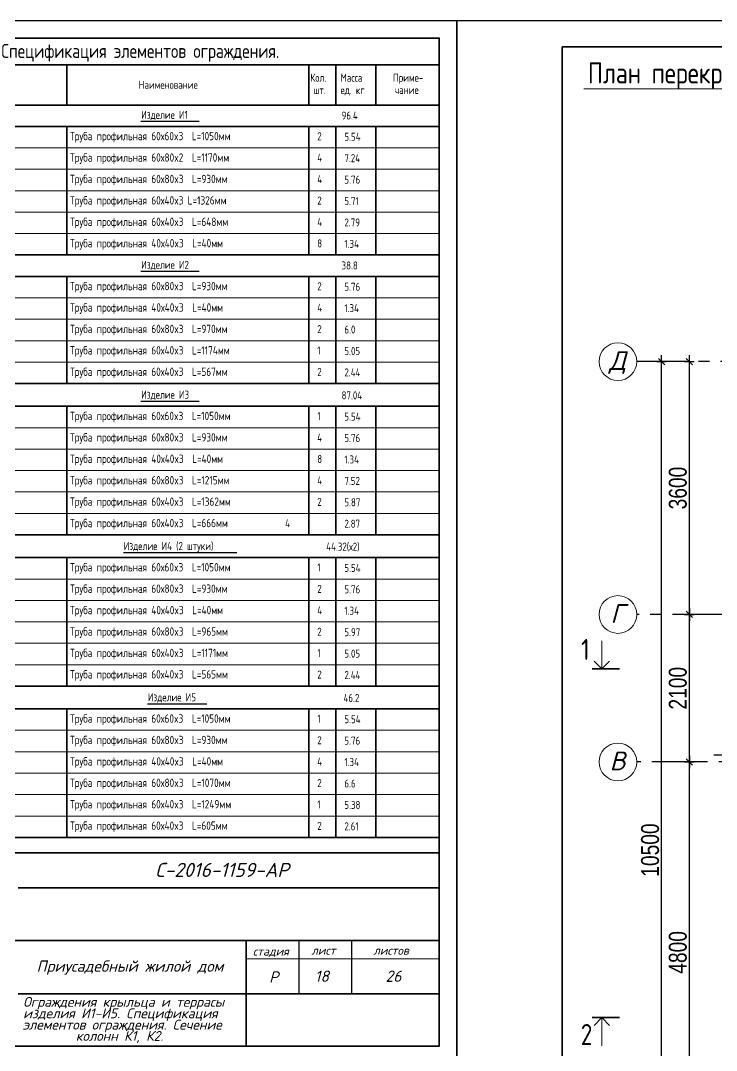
# Model space of a CAD drawing. Extents: x -12289450 to -10763036, y -7834513 to -6150123.
# Drawn here: x -11073734 to -11063820, y -7686924 to -7672261 of the extents above; entities that cross this region are included whole.
import ezdxf

# ---------------------------------------------------------------- set-up
doc = ezdxf.new("R2010")
doc.units = 0
doc.header["$LTSCALE"] = 25
doc.header["$PDMODE"] = 35
doc.linetypes.add('CENTER', pattern=[50.8, 31.75, -6.35, 6.35, -6.35])
doc.layers.get('DefPoints').update_dxf_attribs({"color": 10, "lineweight": 30})
for name, color, linetype in [('001-ПЕРЕГОРОДКИ', 5, 'Continuous'), ('005-РАЗМЕРЫ', 252, 'Continuous'), ('014-ОСИ', 251, 'CENTER'), ('Annotation - Text', 7, 'Continuous'), ('ArchiCAD', 7, 'Continuous'), ('EEE', 7, 'Continuous'), ('kassa', 7, 'Continuous'), ('Новое', 51, 'Continuous'), ('Примечания', 7, 'Continuous')]:
    doc.layers.add(name, color=color, linetype=linetype)
doc.layers.add('Рамка', color=7, linetype='Continuous', lineweight=0)
doc.layers.add('СТЕНЫ', color=5, linetype='Continuous', lineweight=40)
doc.styles.add('gismo', font='isocpeui.ttf')
doc.styles.add('GOST 2.304', font='cs_gost2304.shx')
doc.styles.get("Standard").update_dxf_attribs({"font": 'arial.ttf'})
doc.styles.add('TXT0', font='txt', dxfattribs={"width": 0.8})
doc.dimstyles.new('Копия(5) РАЗМЕРЫ', dxfattribs={"dimscale": 30, "dimtxt": 7, "dimasz": 0.15, "dimexe": 0, "dimexo": 0, "dimgap": 1.2, "dimtad": 1, "dimdec": 0, "dimzin": 0, "dimdsep": 46, "dimtxsty": 'TXT0', "dimblk1": 'A8MITTA', "dimblk2": 'A8MITTA', "dimsah": 1, "dimcen": 2, "dimse1": 1, "dimse2": 1, "dimadec": 0, "dimazin": 0, "dimtp": 6, "dimtm": 6, "dimtfac": 1, "dimtdec": 0, "dimtofl": 0, "dimtmove": 0, "dimatfit": 3, "dimldrblk": 'A8MITTA', "dimfxl": 0, "dimtolj": 1, "dimtzin": 0, "dimarcsym": 0})
doc.dimstyles.new('РАЗМЕРЫ', dxfattribs={"dimscale": 30, "dimtxt": 8.5, "dimasz": 0.15, "dimexe": 0, "dimexo": 0, "dimgap": 1.2, "dimtad": 1, "dimdec": 0, "dimzin": 0, "dimdsep": 46, "dimtxsty": 'TXT0', "dimblk1": 'A8MITTA', "dimblk2": 'A8MITTA', "dimsah": 1, "dimcen": 2, "dimse1": 1, "dimse2": 1, "dimadec": 0, "dimazin": 0, "dimtp": 6, "dimtm": 6, "dimtfac": 1, "dimtdec": 0, "dimtofl": 0, "dimtmove": 0, "dimatfit": 3, "dimldrblk": 'A8MITTA', "dimfxl": 0, "dimtolj": 1, "dimtzin": 0, "dimarcsym": 0})

# ---------------------------------------------------------------- blocks, each defined once
blk = doc.blocks.new('A8MITTA', base_point=(3180, 3140))
for p, q in [((3160, 3140), (3200, 3140)), ((3170, 3130), (3190, 3150)), ((3180, 3155), (3180, 3125))]:
    blk.add_line(p, q)
blk = doc.blocks.new('*D607')
at = {"layer": '005-РАЗМЕРЫ', "color": 0, "lineweight": -2, "ltscale": 1.2, "transparency": 16777216}
blk.add_line((-11064205, -7687613), (-11064205, -7682822), dxfattribs=at)
at = {"layer": 'DefPoints', "color": 0, "ltscale": 1.2, "transparency": 16777216}
for p in [(-11064205, -7682817), (-11064138, -7682817), (-11064154, -7687617)]:
    blk.add_point(p, dxfattribs=at)
at = {"layer": '005-РАЗМЕРЫ', "color": 0, "lineweight": -2, "ltscale": 1.2, "transparency": 16777216, "xscale": 4.5, "yscale": 4.5, "zscale": 4.5}
for p, rotation in [((-11064205, -7682817), 90), ((-11064205, -7687617), 270)]:
    blk.add_blockref('A8MITTA', p, dxfattribs=dict(at, rotation=rotation))
at = {"layer": '005-РАЗМЕРЫ', "color": 0, "ltscale": 1.2, "transparency": 16777216, "insert": (-11064369, -7685528), "char_height": 255, "attachment_point": 5, "rotation": 90, "style": 'TXT0'}
blk.add_mtext('\\A1;4800', dxfattribs=at)
blk = doc.blocks.new('*D608')
at = {"layer": '005-РАЗМЕРЫ', "color": 0, "lineweight": -2, "ltscale": 1.2, "transparency": 16777216}
blk.add_line((-11064601, -7687613), (-11064601, -7677122), dxfattribs=at)
at = {"layer": 'DefPoints', "color": 0, "ltscale": 1.2, "transparency": 16777216}
for p in [(-11064601, -7677117), (-11064475, -7677117), (-11064527, -7687617)]:
    blk.add_point(p, dxfattribs=at)
at = {"layer": '005-РАЗМЕРЫ', "color": 0, "lineweight": -2, "ltscale": 1.2, "transparency": 16777216, "xscale": 4.5, "yscale": 4.5, "zscale": 4.5}
for p, rotation in [((-11064601, -7677117), 90), ((-11064601, -7687617), 270)]:
    blk.add_blockref('A8MITTA', p, dxfattribs=dict(at, rotation=rotation))
at = {"layer": '005-РАЗМЕРЫ', "color": 0, "ltscale": 1.2, "transparency": 16777216, "insert": (-11064764, -7684071), "char_height": 255, "attachment_point": 5, "rotation": 90, "style": 'TXT0'}
blk.add_mtext('\\A1;10500', dxfattribs=at)
blk = doc.blocks.new('*D609')
at = {"layer": '005-РАЗМЕРЫ', "color": 0, "lineweight": -2, "ltscale": 1.2, "transparency": 16777216}
blk.add_line((-11064205, -7682813), (-11064205, -7680722), dxfattribs=at)
at = {"layer": 'DefPoints', "color": 0, "ltscale": 1.2, "transparency": 16777216}
for p in [(-11064205, -7680717), (-11064054, -7680717), (-11064391, -7682817)]:
    blk.add_point(p, dxfattribs=at)
at = {"layer": '005-РАЗМЕРЫ', "color": 0, "lineweight": -2, "ltscale": 1.2, "transparency": 16777216, "xscale": 4.5, "yscale": 4.5, "zscale": 4.5}
for p, rotation in [((-11064205, -7680717), 90), ((-11064205, -7682817), 270)]:
    blk.add_blockref('A8MITTA', p, dxfattribs=dict(at, rotation=rotation))
at = {"layer": '005-РАЗМЕРЫ', "color": 0, "ltscale": 1.2, "transparency": 16777216, "insert": (-11064369, -7681767), "char_height": 255, "attachment_point": 5, "rotation": 90, "style": 'TXT0'}
blk.add_mtext('\\A1;2100', dxfattribs=at)
blk = doc.blocks.new('*D610')
at = {"layer": '005-РАЗМЕРЫ', "color": 0, "lineweight": -2, "ltscale": 1.2, "transparency": 16777216}
blk.add_line((-11064205, -7680713), (-11064205, -7677122), dxfattribs=at)
at = {"layer": 'DefPoints', "color": 0, "ltscale": 1.2, "transparency": 16777216}
for p in [(-11064205, -7677117), (-11064005, -7677117), (-11064054, -7680717)]:
    blk.add_point(p, dxfattribs=at)
at = {"layer": '005-РАЗМЕРЫ', "color": 0, "lineweight": -2, "ltscale": 1.2, "transparency": 16777216, "xscale": 4.5, "yscale": 4.5, "zscale": 4.5}
for p, rotation in [((-11064205, -7677117), 90), ((-11064205, -7680717), 270)]:
    blk.add_blockref('A8MITTA', p, dxfattribs=dict(at, rotation=rotation))
at = {"layer": '005-РАЗМЕРЫ', "color": 0, "ltscale": 1.2, "transparency": 16777216, "insert": (-11064369, -7678917), "char_height": 255, "attachment_point": 5, "rotation": 90, "style": 'TXT0'}
blk.add_mtext('\\A1;3600', dxfattribs=at)
blk = doc.blocks.new('*D711')
at = {"layer": '005-РАЗМЕРЫ', "color": 0, "lineweight": -2, "ltscale": 1.2, "transparency": 16777216}
blk.add_line((-11061709, -7679938), (-11061709, -7679372), dxfattribs=at)
at = {"layer": 'DefPoints', "color": 0, "ltscale": 1.2, "transparency": 16777216}
for p in [(-11066029, -7679367), (-11061709, -7679367), (-11066029, -7679942)]:
    blk.add_point(p, dxfattribs=at)
at = {"layer": '005-РАЗМЕРЫ', "color": 0, "lineweight": -2, "ltscale": 1.2, "transparency": 16777216, "xscale": 4.5, "yscale": 4.5, "zscale": 4.5}
for p, rotation in [((-11061709, -7679367), 90), ((-11061709, -7679942), 270)]:
    blk.add_blockref('A8MITTA', p, dxfattribs=dict(at, rotation=rotation))
at = {"layer": '005-РАЗМЕРЫ', "color": 0, "ltscale": 1.2, "transparency": 16777216, "insert": (-11061850, -7679788), "char_height": 210, "attachment_point": 5, "rotation": 90, "style": 'TXT0'}
blk.add_mtext('\\A1;575', dxfattribs=at)

msp = doc.modelspace()

# ---------------------------------------------------------------- linework, layer by layer
at = {"layer": '001-ПЕРЕГОРОДКИ', "lineweight": 18, "ltscale": 100}
for points in [[(-11065452.1, -7681092.8), (-11065452.1, -7681492.2)], [(-11065452.1, -7686856.6), (-11065452.1, -7686457.2)]]:
    msp.add_lwpolyline(points, dxfattribs=at)
at = {"layer": '001-ПЕРЕГОРОДКИ', "lineweight": 35, "ltscale": 100}
for points in [[(-11065589.4, -7681492.2), (-11065202.9, -7681492.2)], [(-11065589.4, -7686457.2), (-11065202.9, -7686457.2)]]:
    msp.add_lwpolyline(points, dxfattribs=at)
at = {"layer": '014-ОСИ'}
for points in [[(-11056615.8, -7677117.2), (-11064955.4, -7677117.2)], [(-11056032.2, -7680717.2), (-11064955.4, -7680717.2)], [(-11049975.8, -7682817.2), (-11064955.4, -7682817.2)]]:
    msp.add_lwpolyline(points, dxfattribs=at)
at = {"layer": 'Annotation - Text', "color": 0, "lineweight": 25}
for points in [[(-11072022.3, -7673694.5), (-11071192, -7673694.5)], [(-11072022.3, -7675829.6), (-11071192, -7675829.6)], [(-11072022.3, -7677678.9), (-11071192, -7677678.9)], [(-11072270.4, -7679833.1), (-11070654.9, -7679833.1)], [(-11071927.5, -7681987.4), (-11071080.8, -7681987.4)]]:
    msp.add_lwpolyline(points, dxfattribs=at)
at = {"layer": 'Annotation - Text', "color": 0, "lineweight": 20}
for centre in [(-11065223.7, -7677117.2), (-11065223.7, -7680717.2), (-11065223.7, -7682817.2)]:
    msp.add_circle(centre, 268.3, dxfattribs=at)
at = {"layer": 'ArchiCAD', "color": 7, "linetype": 'Continuous', "lineweight": 35}
for p, q in [((-11075802.2, -7672891.3), (-11067769.3, -7672891.3)), ((-11073074.8, -7672891.3), (-11073074.8, -7673463.2)), ((-11069625, -7672891.3), (-11069625, -7673463.2)), ((-11069243.7, -7672891.3), (-11069243.7, -7673463.2)), ((-11068671.8, -7672891.3), (-11068671.8, -7673463.2)), ((-11075802.2, -7673463.2), (-11067769.3, -7673463.2)), ((-11075802.2, -7673768.2), (-11067769.3, -7673768.2)), ((-11073074.8, -7673768.2), (-11073074.8, -7675598.4)), ((-11069625, -7673768.2), (-11069625, -7675598.4)), ((-11069243.7, -7673768.2), (-11069243.7, -7675598.4)), ((-11068671.8, -7673768.2), (-11068671.8, -7675598.4)), ((-11075802.2, -7675598.4), (-11067769.3, -7675598.4)), ((-11075802.2, -7675903.4), (-11067769.3, -7675903.4)), ((-11073074.8, -7675903.4), (-11073074.8, -7677428.5)), ((-11069625, -7675903.4), (-11069625, -7677428.5)), ((-11069243.7, -7675903.4), (-11069243.7, -7677428.5)), ((-11068671.8, -7675903.4), (-11068671.8, -7677428.5)), ((-11075802.2, -7677428.5), (-11067769.3, -7677428.5)), ((-11075802.2, -7677752.6), (-11067769.3, -7677752.6)), ((-11073074.8, -7677752.6), (-11073074.8, -7679582.8)), ((-11069625, -7677752.6), (-11069625, -7679582.8)), ((-11069243.7, -7677752.6), (-11069243.7, -7679582.8)), ((-11068671.8, -7677752.6), (-11068671.8, -7679582.8)), ((-11075802.2, -7679582.8), (-11067769.3, -7679582.8)), ((-11075802.2, -7679906.9), (-11067769.3, -7679906.9)), ((-11073074.8, -7679906.9), (-11073074.8, -7681737)), ((-11069625, -7679906.9), (-11069625, -7681737)), ((-11069243.7, -7679906.9), (-11069243.7, -7681737)), ((-11068671.8, -7679906.9), (-11068671.8, -7681737)), ((-11075802.2, -7681737), (-11067769.3, -7681737)), ((-11075802.2, -7682061.1), (-11067769.3, -7682061.1)), ((-11073074.8, -7682061.1), (-11073074.8, -7683891.3)), ((-11069625, -7682061.1), (-11069625, -7683891.3)), ((-11069243.7, -7682061.1), (-11069243.7, -7683891.3)), ((-11068671.8, -7682061.1), (-11068671.8, -7683891.3)), ((-11075802.2, -7683891.3), (-11067769.3, -7683891.3)), ((-11077019.2, -7684111.1), (-11067769.3, -7684111.1)), ((-11077019.2, -7684111.1), (-11067769.3, -7684111.1)), ((-11073769.2, -7684611.1), (-11067769.3, -7684611.1)), ((-11077019.2, -7685361.1), (-11067769.3, -7685361.1)), ((-11070519.3, -7685361.1), (-11070519.3, -7686861)), ((-11073769.2, -7686119), (-11067769.3, -7686119))]:
    msp.add_line(p, q, dxfattribs=at)
for points in [[(-11087519.2, -7672511.3), (-11067769.3, -7672511.3), (-11067769.3, -7686861.2), (-11087519.2, -7686861.2)], [(-11087519.2, -7672511.3), (-11067769.3, -7672511.3), (-11067769.3, -7686861.2), (-11087519.2, -7686861.2)], [(-11066019.3, -7672636.3), (-11036394.4, -7672636.3), (-11036394.4, -7694161.2), (-11066019.3, -7694161.2)], [(-11066019.3, -7672636.3), (-11036394.4, -7672636.3), (-11036394.4, -7694161.2), (-11066019.3, -7694161.2)], [(-11067769.3, -7686861), (-11077019.2, -7686861), (-11077019.2, -7684111.1), (-11067769.3, -7684111.1), (-11067769.3, -7686861)]]:
    msp.add_lwpolyline(points, close=True, dxfattribs=at)
at = {"layer": 'EEE', "lineweight": 15}
msp.add_line((-11065708, -7673231.7), (-11059603.6, -7673231.7), dxfattribs=at)
at = {"layer": 'kassa', "lineweight": 15}
msp.add_line((-11070519.3, -7685619), (-11067769.3, -7685619), dxfattribs=at)
at = {"layer": 'Новое', "color": 7, "linetype": 'Continuous'}
for p, q in [((-11069769.3, -7685361.1), (-11069769.3, -7686119)), ((-11069019.3, -7685361.1), (-11069019.3, -7686119))]:
    msp.add_line(p, q, dxfattribs=at)
for points in [[(-11088519.2, -7672261.3), (-11067519.3, -7672261.3), (-11067519.3, -7687111.2), (-11088519.2, -7687111.2)], [(-11088519.2, -7672261.3), (-11067519.3, -7672261.3), (-11067519.3, -7687111.2), (-11088519.2, -7687111.2)], [(-11067519.3, -7672261.3), (-11036019.4, -7672261.3), (-11036019.4, -7694536.2), (-11067519.3, -7694536.2)]]:
    msp.add_lwpolyline(points, close=True, dxfattribs=at)
at = {"layer": 'Примечания', "ltscale": 3}
msp.add_line((-11063855.9, -7682713.2), (-11063344.7, -7682713.2), dxfattribs=at)
at = {"layer": 'Рамка', "color": 0}
for p, q in [((-11075802.2, -7674073.2), (-11067769.3, -7674073.2)), ((-11075802.2, -7674378.3), (-11067769.3, -7674378.3)), ((-11075802.2, -7674683.3), (-11067769.3, -7674683.3)), ((-11075802.2, -7674988.3), (-11067769.3, -7674988.3)), ((-11075802.2, -7675293.4), (-11067769.3, -7675293.4)), ((-11075802.2, -7676208.4), (-11067769.3, -7676208.4)), ((-11075802.2, -7676513.5), (-11067769.3, -7676513.5)), ((-11075802.2, -7676818.5), (-11067769.3, -7676818.5)), ((-11075802.2, -7677123.5), (-11067769.3, -7677123.5)), ((-11075802.2, -7678057.7), (-11067769.3, -7678057.7)), ((-11075802.2, -7678362.7), (-11067769.3, -7678362.7)), ((-11075802.2, -7678667.7), (-11067769.3, -7678667.7)), ((-11075802.2, -7678972.7), (-11067769.3, -7678972.7)), ((-11075802.2, -7679277.8), (-11067769.3, -7679277.8)), ((-11075802.2, -7680211.9), (-11067769.3, -7680211.9)), ((-11075802.2, -7680516.9), (-11067769.3, -7680516.9)), ((-11075802.2, -7680822), (-11067769.3, -7680822)), ((-11075802.2, -7681127), (-11067769.3, -7681127)), ((-11075802.2, -7681432), (-11067769.3, -7681432)), ((-11075802.2, -7682366.2), (-11067769.3, -7682366.2)), ((-11075802.2, -7682671.2), (-11067769.3, -7682671.2)), ((-11075802.2, -7682976.2), (-11067769.3, -7682976.2)), ((-11075802.2, -7683281.2), (-11067769.3, -7683281.2)), ((-11075802.2, -7683586.3), (-11067769.3, -7683586.3)), ((-11075802.2, -7683891.3), (-11067769.3, -7683891.3))]:
    msp.add_line(p, q, dxfattribs=at)
at = {"layer": 'СТЕНЫ', "color": 5, "lineweight": 30}
for points in [[(-11065452.1, -7681492.2), (-11065563.1, -7681381.2)], [(-11065452.1, -7681492.2), (-11065341.1, -7681381.2)], [(-11065452.1, -7686457.2), (-11065563.1, -7686568.2)], [(-11065452.1, -7686457.2), (-11065341.1, -7686568.2)]]:
    msp.add_lwpolyline(points, dxfattribs=at)

# ---------------------------------------------------------------- texts
at = {"layer": 'Annotation - Text', "color": 0, "lineweight": 25}
for s, height, style, p in [('Спецификация элементов ограждения. ', 200, 'GOST 2.304', (-11074007.6, -7672793.1)), ('План перекрытия 2-го этажа.', 300, 'GOST 2.304', (-11065651.2, -7673156.3)), ('Наименование', 114, 'GOST 2.304', (-11072051.7, -7673232.4)), ('Кол.', 114, 'GOST 2.304', (-11069604.9, -7673131.4)), ('Масса', 114, 'GOST 2.304', (-11069175.6, -7673131.4)), ('Приме-', 114, 'GOST 2.304', (-11068428, -7673131.4)), ('шт.', 114, 'GOST 2.304', (-11069557, -7673308.1)), ('ед. кг', 114, 'GOST 2.304', (-11069175.6, -7673308.1)), ('чание', 114, 'GOST 2.304', (-11068403.2, -7673305.3)), ('Изделие И1', 114, 'GOST 2.304', (-11072017.1, -7673660.1)), ('96.4', 114, 'GOST 2.304', (-11069160.7, -7673669.7)), ('Труба профильная 60х60x3  L=1050мм', 118.75, 'GOST 2.304', (-11073030.2, -7673965.2)), ('2', 114, 'GOST 2.304', (-11069506.9, -7673965.6)), ('5.54', 114, 'GOST 2.304', (-11069120.4, -7673972.2)), ('Труба профильная 60х80x2  L=1170мм', 118.75, 'GOST 2.304', (-11073030.2, -7674270.2)), ('4', 114, 'GOST 2.304', (-11069506.9, -7674270.7)), ('7.24', 114, 'GOST 2.304', (-11069120.4, -7674277.2)), ('Труба профильная 60х80x3  L=930мм', 118.75, 'GOST 2.304', (-11073030.2, -7674575.2)), ('4', 114, 'GOST 2.304', (-11069506.9, -7674575.7)), ('5.76', 114, 'GOST 2.304', (-11069120.4, -7674582.3)), ('Труба профильная 60х40x3 L=1326мм', 118.75, 'GOST 2.304', (-11073030.2, -7674880.3)), ('2', 114, 'GOST 2.304', (-11069506.9, -7674880.7)), ('5.71', 114, 'GOST 2.304', (-11069120.4, -7674887.3)), ('Труба профильная 60х40x3  L=648мм', 118.75, 'GOST 2.304', (-11073030.2, -7675185.3)), ('4', 114, 'GOST 2.304', (-11069506.9, -7675185.7)), ('2.79', 114, 'GOST 2.304', (-11069120.4, -7675192.3)), ('Труба профильная 40х40x3  L=40мм', 118.75, 'GOST 2.304', (-11073030.2, -7675490.3)), ('8', 114, 'GOST 2.304', (-11069506.9, -7675490.8)), ('1.34', 114, 'GOST 2.304', (-11069120.4, -7675497.4)), ('Изделие И2', 114, 'GOST 2.304', (-11072017.1, -7675795.3)), ('38.8', 114, 'GOST 2.304', (-11069160.7, -7675804.9)), ('Труба профильная 60х80x3  L=930мм', 118.75, 'GOST 2.304', (-11073030.2, -7676100.4)), ('2', 114, 'GOST 2.304', (-11069506.9, -7676100.8)), ('5.76', 114, 'GOST 2.304', (-11069120.4, -7676107.4)), ('Труба профильная 40х40x3  L=40мм', 118.75, 'GOST 2.304', (-11073030.2, -7676405.4)), ('4', 114, 'GOST 2.304', (-11069506.9, -7676405.8)), ('1.34', 114, 'GOST 2.304', (-11069120.4, -7676412.4)), ('Труба профильная 60х80x3  L=970мм', 118.75, 'GOST 2.304', (-11073030.2, -7676710.4)), ('2', 114, 'GOST 2.304', (-11069506.9, -7676710.9)), ('6.0', 114, 'GOST 2.304', (-11069120.4, -7676717.5)), ('Труба профильная 60х40x3  L=1174мм', 118.75, 'GOST 2.304', (-11073030.2, -7677015.4)), ('1', 114, 'GOST 2.304', (-11069506.9, -7677015.9)), ('5.05', 114, 'GOST 2.304', (-11069120.4, -7677022.5)), ('Труба профильная 60х40x3  L=567мм', 118.75, 'GOST 2.304', (-11073030.2, -7677320.5)), ('2', 114, 'GOST 2.304', (-11069506.9, -7677320.9)), ('2.44', 114, 'GOST 2.304', (-11069120.4, -7677327.5)), ('Изделие И3', 114, 'GOST 2.304', (-11072017.1, -7677644.6)), ('87.04', 114, 'GOST 2.304', (-11069160.7, -7677654.1)), ('Труба профильная 60х60x3  L=1050мм', 118.75, 'GOST 2.304', (-11073030.2, -7677949.6)), ('1', 114, 'GOST 2.304', (-11069506.9, -7677950)), ('5.54', 114, 'GOST 2.304', (-11069120.4, -7677956.6)), ('Труба профильная 60х80x3  L=930мм', 118.75, 'GOST 2.304', (-11073030.2, -7678254.6)), ('4', 114, 'GOST 2.304', (-11069506.9, -7678255.1)), ('5.76', 114, 'GOST 2.304', (-11069120.4, -7678261.7)), ('Труба профильная 40х40x3  L=40мм', 118.75, 'GOST 2.304', (-11073030.2, -7678559.6)), ('8', 114, 'GOST 2.304', (-11069506.9, -7678560.1)), ('1.34', 114, 'GOST 2.304', (-11069120.4, -7678566.7)), ('Труба профильная 60х80x3  L=1215мм', 118.75, 'GOST 2.304', (-11073030.2, -7678864.7)), ('4', 114, 'GOST 2.304', (-11069506.9, -7678865.1)), ('7.52', 114, 'GOST 2.304', (-11069120.4, -7678871.7)), ('Труба профильная 60х40x3  L=1362мм', 118.75, 'GOST 2.304', (-11073030.2, -7679169.7)), ('2', 114, 'GOST 2.304', (-11069506.9, -7679170.2)), ('5.87', 114, 'GOST 2.304', (-11069120.4, -7679176.7)), ('Труба профильная 60х40x3  L=666мм', 118.75, 'GOST 2.304', (-11073030.2, -7679474.7)), ('4', 114, 'GOST 2.304', (-11069964.9, -7679475.2)), ('2.87', 114, 'GOST 2.304', (-11069120.4, -7679481.8)), ('Изделие И4 (2 штуки)', 114, 'GOST 2.304', (-11072265.2, -7679798.8)), ('44.32(х2)', 114, 'GOST 2.304', (-11069379.8, -7679808.3)), ('Труба профильная 60х60x3  L=1050мм', 118.75, 'GOST 2.304', (-11073030.2, -7680103.8)), ('1', 114, 'GOST 2.304', (-11069506.9, -7680104.3)), ('5.54', 114, 'GOST 2.304', (-11069120.4, -7680110.9)), ('Труба профильная 60х80x3  L=930мм', 118.75, 'GOST 2.304', (-11073030.2, -7680408.9)), ('2', 114, 'GOST 2.304', (-11069506.9, -7680409.3)), ('5.76', 114, 'GOST 2.304', (-11069120.4, -7680415.9)), ('Труба профильная 40х40x3  L=40мм', 118.75, 'GOST 2.304', (-11073030.2, -7680713.9)), ('4', 114, 'GOST 2.304', (-11069506.9, -7680714.3)), ('1.34', 114, 'GOST 2.304', (-11069120.4, -7680720.9)), ('Труба профильная 60х80x3  L=965мм', 118.75, 'GOST 2.304', (-11073030.2, -7681018.9)), ('2', 114, 'GOST 2.304', (-11069506.9, -7681019.4)), ('5.97', 114, 'GOST 2.304', (-11069120.4, -7681026)), ('Труба профильная 60х40x3  L=1171мм', 118.75, 'GOST 2.304', (-11073030.2, -7681323.9)), ('1', 114, 'GOST 2.304', (-11069506.9, -7681324.4)), ('5.05', 114, 'GOST 2.304', (-11069120.4, -7681331)), ('Труба профильная 60х40x3  L=565мм', 118.75, 'GOST 2.304', (-11073030.2, -7681629)), ('2', 114, 'GOST 2.304', (-11069506.9, -7681629.4)), ('2.44', 114, 'GOST 2.304', (-11069120.4, -7681636)), ('Изделие И5', 114, 'GOST 2.304', (-11071922.2, -7681953.1)), ('46.2', 114, 'GOST 2.304', (-11069132.7, -7681962.6)), ('Труба профильная 60х60x3  L=1050мм', 118.75, 'GOST 2.304', (-11073030.2, -7682258.1)), ('1', 114, 'GOST 2.304', (-11069506.9, -7682258.5)), ('5.54', 114, 'GOST 2.304', (-11069120.4, -7682265.1)), ('Труба профильная 60х80x3  L=930мм', 118.75, 'GOST 2.304', (-11073030.2, -7682563.1)), ('2', 114, 'GOST 2.304', (-11069506.9, -7682563.6)), ('5.76', 114, 'GOST 2.304', (-11069120.4, -7682570.2)), ('Труба профильная 40х40x3  L=40мм', 118.75, 'GOST 2.304', (-11073030.2, -7682868.1)), ('4', 114, 'GOST 2.304', (-11069506.9, -7682868.6)), ('1.34', 114, 'GOST 2.304', (-11069120.4, -7682875.2)), ('Труба профильная 60х80x3  L=1070мм', 118.75, 'GOST 2.304', (-11073030.2, -7683173.2)), ('2', 114, 'GOST 2.304', (-11069506.9, -7683173.6)), ('6.6', 114, 'GOST 2.304', (-11069120.4, -7683180.2)), ('Труба профильная 60х40x3  L=1249мм', 118.75, 'GOST 2.304', (-11073030.2, -7683478.2)), ('1', 114, 'GOST 2.304', (-11069506.9, -7683478.7)), ('5.38', 114, 'GOST 2.304', (-11069120.4, -7683485.2)), ('Труба профильная 60х40x3  L=605мм', 118.75, 'GOST 2.304', (-11073030.2, -7683783.2)), ('2', 114, 'GOST 2.304', (-11069506.9, -7683783.7)), ('2.61', 114, 'GOST 2.304', (-11069120.4, -7683790.3)), ('С-2016-1159-АР', 200.414, 'gismo', (-11071814.9, -7684454.1)), ('стадия', 120.25, 'gismo', (-11070424.4, -7685573.8)), ('лист', 120.25, 'gismo', (-11069590.5, -7685561.5)), ('листов', 120.25, 'gismo', (-11068707.6, -7685561.5)), ('Приусадебный жилой дом', 160.331, 'gismo', (-11073506.7, -7685804)), ('Р', 160.3, 'gismo', (-11070193, -7685958.5)), ('18', 160.33, 'gismo', (-11069542.3, -7685947.4)), ('26', 160.33, 'gismo', (-11068534.3, -7685947.4)), ('Ограждения крыльца и террасы', 140, 'gismo', (-11073698.3, -7686302.7)), ('изделия И1-И5. Спецификация ', 140, 'gismo', (-11073698.3, -7686466)), ('элементов ограждения. Сечение ', 140, 'gismo', (-11073704.7, -7686627.6)), ('колонн К1, К2.', 140, 'gismo', (-11072947.8, -7686787.6))]:
    msp.add_text(s, height=height, dxfattribs=dict(at, style=style)).set_placement(p)
at = {"layer": 'Annotation - Text', "color": 0, "lineweight": 25, "char_height": 268.3, "attachment_point": 2, "style": 'gismo'}
for s, insert in [('Д', (-11065229.6, -7676968.4)), ('Г', (-11065229.6, -7680568.4)), ('В', (-11065229.6, -7682668.4))]:
    msp.add_mtext(s, dxfattribs=dict(at, insert=insert))
at = {"layer": 'Примечания', "color": 7, "lineweight": 25, "char_height": 300, "attachment_point": 4}
for s, insert in [('{\\fGOST 2.304 type A|b0|i0|c0|p34;1}', (-11065747.5, -7681214.9)), ('{\\fGOST 2.304 type A|b0|i0|c0|p34;2}', (-11065752.8, -7686697.6))]:
    msp.add_mtext(s, dxfattribs=dict(at, insert=insert))

# ---------------------------------------------------------------- dimensions: what is measured, and where the dimension line sits
at = {"layer": '005-РАЗМЕРЫ', "ltscale": 1.2}
for base, p1, p2, dimstyle, picture, middle in [((-11064600.8, -7677117.2), (-11064527.3, -7687617.2), (-11064475.1, -7677117.2), 'РАЗМЕРЫ', '*D608', (-11064600.8, -7684071.2)), ((-11061709, -7679367.2), (-11066029.1, -7679942.2), (-11066029.1, -7679367.2), 'Копия(5) РАЗМЕРЫ', '*D711', (-11061709, -7679787.5)), ((-11064205.3, -7682817.2), (-11064154.3, -7687617.2), (-11064137.8, -7682817.2), 'РАЗМЕРЫ', '*D607', (-11064205.3, -7685528))]:
    dim = msp.add_linear_dim(base=base, p1=p1, p2=p2, angle=90, dimstyle=dimstyle, dxfattribs=at)
    dim.commit()
    dim.dimension.update_dxf_attribs({"geometry": picture, "text_midpoint": middle, "dimtype": 160})
for base, p1, p2, picture, middle in [((-11064205.3, -7677117.2), (-11064054.3, -7680717.2), (-11064005.2, -7677117.2), '*D610', (-11064368.8, -7678917.2)), ((-11064205.3, -7680717.2), (-11064391.5, -7682817.2), (-11064054.3, -7680717.2), '*D609', (-11064368.8, -7681767.2))]:
    dim = msp.add_linear_dim(base=base, p1=p1, p2=p2, angle=90, dimstyle='РАЗМЕРЫ', dxfattribs=at)
    dim.commit()
    dim.dimension.update_dxf_attribs({"geometry": picture, "text_midpoint": middle})

doc.saveas('drawing.dxf')
